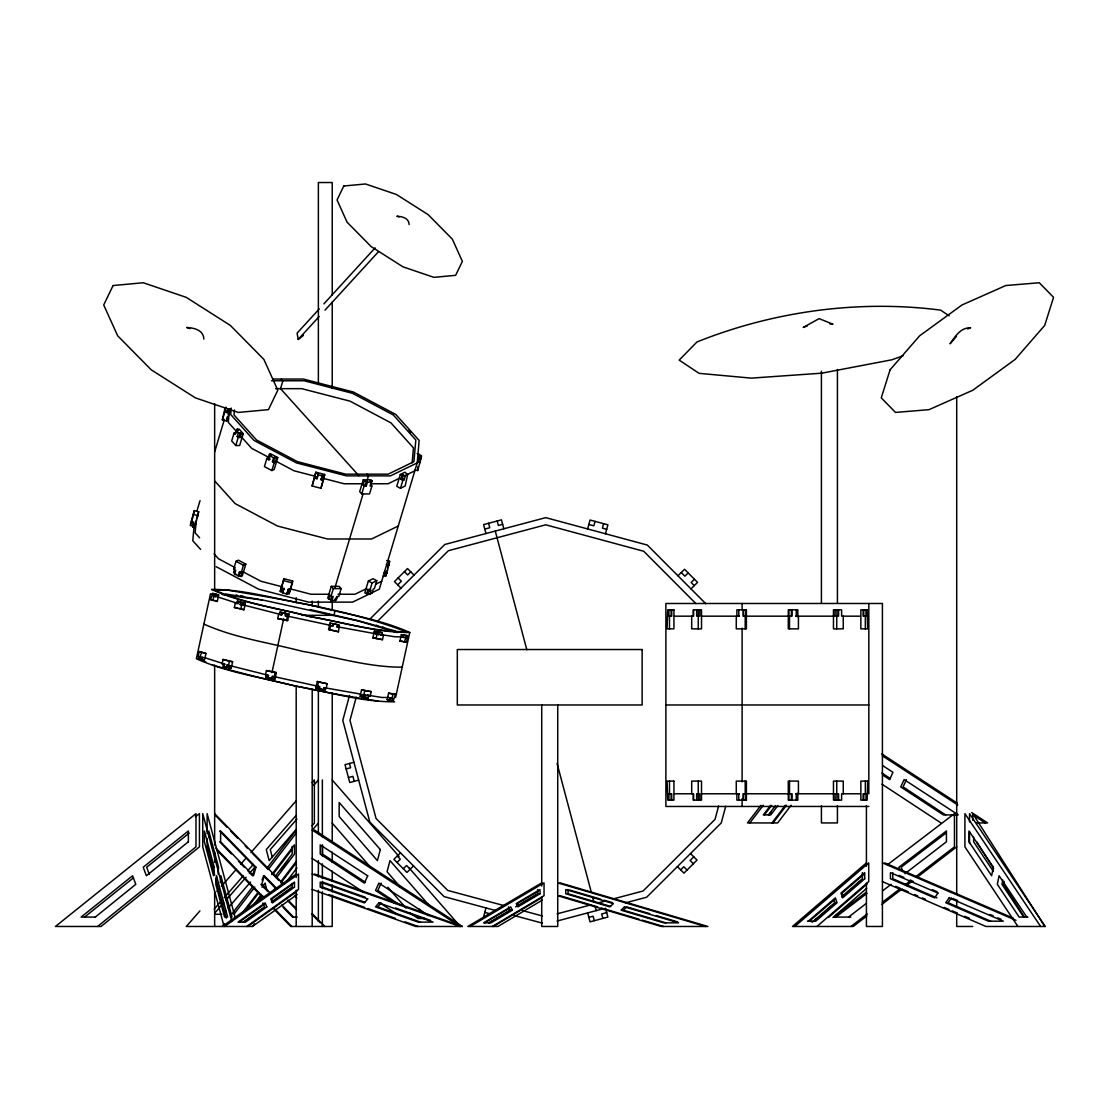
<?xml version="1.0" encoding="UTF-8"?>
<svg xmlns="http://www.w3.org/2000/svg" width="1109" height="1109" viewBox="0 0 1109 1109"><rect width="100%" height="100%" fill="white"/><g stroke="black" fill="none" stroke-linecap="round" stroke-linejoin="round"><path stroke-width="1.5" d="M218.029 874.044L218.57 867.224L208.783 830.988L208.783 837.156M220.331 882.612L220.885 875.75L232.044 917.074M192.675 526.04L190.471 525.472L190.637 523.573L194.283 510.625L198.677 511.762L194.796 527.551L192.592 526.983L193.465 523.406M192.592 526.983L193.77 523.032L191.58 522.464L191.663 521.521L193.853 522.089M191.58 522.464L194.283 510.625M194.061 526.304L192.8 540.748L200.59 549.399M194.796 527.551L195.129 523.6M196.279 520.024L195.17 532.861L199.62 537.81M225.986 407.1L224.725 411.98L226.915 412.562L228.107 408.611L230.298 409.179L226.749 421.018L222.355 419.881L225.058 408.043L224.975 409.152M226.915 412.562L227.789 408.985M226.749 421.018L227.095 417.067M229.424 409.554L228.315 422.39L237.215 432.274M231.24 408.07L230.686 414.489L254.03 440.439L296.422 462.897L346.479 475.872L390.493 475.872L417.206 462.897L419.147 440.439L395.802 414.489L353.411 392.031L303.353 379.056L272.883 379.056M234.443 409.956L234.013 414.946L256.539 439.982L297.434 461.649L345.731 474.167L388.164 474.167L413.934 461.649L415.82 439.982L393.293 414.946L352.399 393.279L304.102 380.761L271.455 380.761M288.063 590.321L286.884 594.272L280.272 591.554L283.904 578.718L292.707 581.005L290.17 590.861L288.063 590.321L288.146 589.336L290.253 589.877L290.17 590.861M282.656 593.176L283.835 589.226L281.367 588.588L281.45 587.604L280.272 591.554M281.367 588.588L283.904 578.718M283.835 589.226L283.918 588.241L282.74 592.192M286.884 594.272L288.146 589.336M286.968 593.287L289.061 593.828L292.707 581.005M312.142 486.005L315.871 472.198L324.66 474.472L323.301 480.391L320.945 488.279L312.142 486.005L315.871 472.198M314.512 478.118L316.98 478.755L318.241 473.82L315.788 473.183M316.98 478.755L318.241 473.82M323.301 480.391L321.208 479.85L321.291 478.866L322.469 474.915L324.577 475.456M320.945 488.279L324.66 474.472M321.208 479.85L322.469 474.915M383.603 575.419L383.506 576.528L384.781 571.468L383.603 575.419L385.807 575.987L386.986 572.036L386.889 573.145L384.698 572.577M385.807 575.987L387.152 570.151M386.889 573.145L389.606 561.306L386.667 560.558M412.146 462.869L413.449 447.87L390.923 422.848L350.042 401.167L301.745 388.663L275.614 388.663M420.034 462.675L417.83 462.106L419.119 457.047L421.309 457.615L417.663 470.563L414.738 469.8M417.663 470.563L418.01 466.612M419.119 457.047L417.83 462.106M417.164 453.636L421.475 455.73L421.309 457.615M420.38 458.724L420.297 459.667L421.475 455.73M1004.158 881.475L1003.617 884.33L1024.383 917.074M1002.827 880.047L1001.968 884.33L1023.759 917.074M199.273 651.565L198.331 655.904L198.511 658.344L199.606 658.843L204.527 659.966L205.941 653.464L199.273 651.565L205.941 653.464M210.599 599.595L212.651 593.37L218.681 594.992L217.267 601.48L210.599 599.595L213.51 600.177M199.606 658.843L200.077 656.667L202.808 657.36L202.337 659.522M213.76 593.87L216.491 594.549L216.019 596.711L213.288 596.032L213.76 593.87L212.651 593.37M201.575 652.577L200.077 656.667M212.9 600.607L213.843 596.268M201.796 659.273L202.808 657.36M216.019 596.711L215.95 594.299M222.105 663.806L223.048 659.467L232.613 661.74L231.199 668.228L223.242 666.218L223.713 664.055L222.105 663.806L223.893 664.291L223.422 666.454L225.016 666.717M234.373 607.482L235.316 603.157L236.924 603.407L237.395 601.244L245.352 603.254L243.938 609.756L234.373 607.482L237.576 607.995M237.395 601.244L239.17 601.743L237.576 601.48L237.104 603.656L235.316 603.157M226.472 667.299L226.943 665.137L228.551 665.4L230.076 665.816L229.605 667.978M241.679 604.918L240.154 604.502L240.625 602.326L245.352 603.254M228.08 667.563L229.411 661.227L223.048 659.467M240.736 609.243L242.233 602.589M240.154 604.502L243.273 605.167L243.744 603.005M267.934 675.45L265.495 674.882L266.437 670.557L276.335 672.581L274.921 679.082L265.619 677.044L266.091 674.882L268.53 675.45L267.463 677.613L268.53 675.45M277.763 618.572L278.706 614.234L280.355 612.071L289.075 614.109L287.661 620.596L277.763 618.572L287.661 620.596M281.145 614.802L282.213 612.639L281.741 614.802L278.706 614.234M271.955 672.567L283.696 618.67M284.736 613.859L285.373 610.962L286.261 610.962M271.65 678.597L272.717 676.435L274.796 676.92L274.325 679.082M288.479 614.109L288.007 616.271L285.332 615.786L285.803 613.624L289.075 614.109M272.246 678.597L272.717 676.435M285.332 615.786L286.399 613.624M272.121 676.435L274.214 676.92L275.157 672.581L276.335 672.581M286.469 620.596L287.411 616.271M324.133 687.663L323.662 689.826L315.871 687.982L317.285 681.481L327.169 683.74L326.226 688.079L324.133 687.663L360.508 694.068M328.597 629.496L330.025 623.008L339.326 625.019L338.481 631.77L328.597 629.496L338.481 631.77M316.439 688.232L316.911 686.069L319.933 686.818L319.461 688.98M329.747 630.009L330.69 625.67L330.025 623.008M317.493 686.319L318.435 681.993L317.285 681.481M318.893 688.731L319.364 686.554L274.505 676.712M332.561 625.92L333.033 623.743L337.815 624.852L337.344 627.015L337.815 624.852M333.615 624.007L333.144 626.169L330.122 625.421M323.662 689.826L325.173 689.992L326.226 688.079M368.618 695.537L368.202 697.908L360.148 696.244L361.562 689.756L371.155 691.642L370.212 695.981L367.093 695.301L370.212 695.981M372.887 637.772L374.301 631.271L380.706 632.296L382.3 632.726L381.884 635.097L383.423 635.332L382.48 639.671L372.887 637.772L382.48 639.671M361.742 696.688L362.213 694.525L365.596 695.246L365.124 697.409M379.278 632.435L378.807 634.611L375.41 633.877L375.882 631.714L382.3 632.726M363.794 694.969L364.736 690.63L371.155 691.642M376.062 638.659L377.005 634.32M363.53 696.979L364.002 694.802L365.596 695.246M375.41 633.877L377.212 634.168L377.684 632.005M387.18 699.654L388.594 693.153L395.331 694.165L393.348 700.666L387.18 699.654L389.564 699.654M399.919 641.168L401.333 634.681L407.502 635.693L406.656 642.194L399.919 641.168L402.29 641.168M389.37 700.153L390.507 697.991L392.683 698.504L392.212 700.666M406.351 635.693L405.88 637.855L403.038 637.356L403.51 635.18L407.502 635.693M390.035 700.153L390.507 697.991M404.175 635.18L403.038 637.356M389.841 697.991L392.018 698.504L392.96 694.165L395.331 694.165M404.272 642.194L405.88 637.855M395.608 697.478L409.762 632.504C378.599 618.406 344.081 613.915 311.213 605.223C278.109 599.678 245.241 589.239 211.459 589.42C242.608 603.532 277.125 608.009 309.993 616.701C343.097 622.246 375.965 632.684 409.762 632.504M349.543 695.385L342.792 720.365L369.838 822.074L444.113 896.626L495.751 910.572M356.252 697.117L349.973 720.379L376.062 818.497L447.717 890.416L504.207 905.665M587.631 528.938L590.03 520.024L607.884 524.834L605.472 533.762M483.593 916.852L485.992 907.938M595.034 521.369L593.828 525.832L588.837 524.488M603.615 523.684L602.409 528.147L606.678 529.298M718.618 806.035L715.042 819.329L643.109 890.984L613.901 898.747M725.743 806.271L721.238 822.933L646.686 897.209L625.518 902.837M262.084 880.047L262.93 877.177M190.471 525.472L191.663 521.521M222.355 419.881L224.725 411.98M197.111 510.39L200.036 500.644M214.661 451.904L224.406 419.41M196.903 517.681L198.677 511.762M227.983 414.114L229.313 409.678M234.054 433.078L231.684 440.966L235.787 445.527L239.669 445.527L243.231 433.688L239.128 429.128L237.174 429.128L235.995 433.078L234.054 433.078L235.191 434.354L236.383 430.403L238.324 430.403L237.174 429.128M238.352 432.607L241.277 433.688L240.098 437.639L237.174 436.544L238.352 432.607L236.383 430.403M235.787 445.527L238.144 437.639M240.098 437.639L239.114 436.544L240.293 432.607M233.652 569.208L236.009 561.306L238.366 560.17L245.81 564.121L242.247 575.959L241.083 576.528L234.553 574.254L235.732 570.303L233.652 569.208L234.817 568.64M266.784 458.724L264.427 466.612L271.871 470.563L274.214 469.426L277.763 457.587L270.319 453.636L266.784 458.724L268.877 459.833L270.055 459.265L267.962 458.156M234.553 574.254L235.718 573.686L233.639 572.577L234.429 569.943M268.877 459.833L270.055 455.882L271.234 455.314L269.14 454.205M238.13 576.153L239.308 572.202L240.487 571.634L239.294 575.585M276.585 458.156L275.406 462.106L274.228 462.675L272.454 461.732L273.646 457.781L277.763 457.587M272.454 461.732L273.632 461.164L274.81 457.213M239.308 572.202L241.097 573.145L243.453 565.257L245.81 564.121M271.871 470.563L274.228 462.675M241.083 576.528L242.261 572.577L241.097 573.145M289.061 593.828L290.253 589.877M331.286 586.342L327.737 598.181L331.965 600.468L335.708 600.468L336.9 596.517L338.758 596.517L341.128 588.629L339.077 586.342L331.286 586.342L333.338 588.629L341.128 588.629M363.253 479.823L359.69 491.661L361.742 493.935L369.533 493.935L371.903 486.047L370.877 484.896L372.056 480.959L371.03 479.823L363.253 479.823L367.481 482.096L371.224 482.096L370.046 486.047L371.903 486.047M328.763 599.331L329.941 595.381L330.967 596.517L333.157 596.517L331.965 600.468M367.481 482.096L366.289 486.047L364.112 486.047L363.087 484.896L364.279 480.959M330.967 596.517L333.338 588.629M361.742 493.935L364.112 486.047M330.939 599.331L331.73 596.697M366.289 486.047L365.277 484.896L366.455 480.959M330.607 602.132L331.549 598.971M334.918 587.742L363.197 493.519M367.065 480.613L368.479 475.872L366.94 474.167M337.33 596.697L336.54 599.331L335.528 598.181M367.98 593.19L369.838 594.174L372.097 593.079L373.276 589.129L374.398 588.588L376.769 580.7L373.054 578.718L368.354 581.005L364.806 592.844L366.663 593.828L367.98 593.19L369.158 589.239L367.855 589.877L366.663 593.828M400.321 474.472L396.759 486.31L400.488 488.279L405.173 486.005L407.613 474.707L405.007 472.198L400.321 474.472L405.353 475.803L407.613 474.707M405.353 475.803L404.175 479.753L402.858 480.391L401.001 479.407L402.179 475.456M401.001 479.407L402.304 478.769L403.496 474.818M367.855 589.877L369.713 590.861L372.083 582.974L376.769 580.7M400.488 488.279L402.858 480.391M369.838 594.174L371.03 590.224L369.713 590.861M418.578 456.839L419.354 454.205M417.206 462.897L379.32 589.156L352.607 602.132L308.607 602.132L258.536 589.156L216.158 566.699M387.706 567.628L389.606 561.306M381.205 883.124L377.85 890.458L400.557 905.388M906.427 779.585L903.073 786.919L945.658 814.907M951.439 897.888L948.07 902.726L990.656 921.177M254.377 903.78L261.474 894.45M275.115 876.526L292.166 854.096L292.166 846.403M257.704 902.449L262.764 895.781M276.418 877.843L294.481 854.096L294.481 844.85L271.76 874.488M273.646 891.081L275.725 888.364M280.896 881.558L296.422 861.152M280.937 882.916L296.463 862.511M199.911 910.919L186.312 926.472L252.436 926.472L254.502 923.742M286.593 881.558L296.949 867.959M768.454 814.907L775.551 805.578M777.866 805.578L770.769 814.907L763.297 814.907L770.589 805.397M771.961 822.933L785.422 805.245M773.042 822.933L786.503 805.245M791.119 805.245L777.659 822.933L747.48 822.933L761.024 805.273M224.337 923.755L222.257 926.472L296.186 874.044M230.589 915.604L252.45 887.075M267.033 868.07L296.186 830.045M233.93 914.246L254.765 887.075M268.295 869.428L296.408 832.748M242.233 913.012L257.856 892.634M262.015 887.2L265.148 883.124L266.825 890.458M245.394 910.295L258.924 892.634M272.842 874.488L292.457 848.898M257.302 900.785L261.461 895.351M280.549 870.44L287.786 861.014M749.795 822.933L763.339 805.273M764.364 814.907L771.656 805.397M768.994 814.907L771.074 812.19M381.205 902.906L377.85 906.885L420.422 922.106M223.755 912.984L225.986 910.406M228.218 907.841L250.565 882.071M296.158 829.504L269.168 860.626L266.271 849.563L296.297 815.226M312.086 825.734L314.36 823.114L314.36 780.001L312.1 782.594M312.696 829.657L318.366 823.114M956.499 336.346L950.039 343.776C955.223 336.512 960.339 327.599 970.583 327.737L967.713 329.013M216.907 891.47L219.18 888.877M221.44 886.285L236.175 869.442M240.708 864.258L246.364 857.77M250.897 852.585L296.228 800.74M313.833 785.186L318.366 780.001M214.162 909.172L221.98 900.231M224.212 897.666L243.204 875.958M247.667 870.842L253.24 864.466M214.813 912.998L223.755 902.781M225.986 900.231L246.087 877.233M249.428 873.407L255.015 867.016M296.962 819.038L270.277 849.563L272.343 857.465M319.226 308.967L297.101 333.144L298.21 339.423L303.422 335.389M323.883 303.88L375.119 247.875M298.21 339.423L319.17 316.522M324.992 310.16L378.557 251.618M397.701 584.873L401.361 581.227L398.103 577.941M410.787 571.828L407.655 574.947L404.397 571.676M370.226 618.767L444.778 544.491L545.753 517.64L647.351 545.073L705.795 603.74M377.656 621.151L448.355 550.716L545.739 524.807L643.747 551.27L695.981 603.698M677.959 575.793L684.516 569.277L697.561 582.364L691.004 588.893M400.46 852.807L393.917 859.323L406.961 872.423L413.505 865.893M397.022 862.455L400.307 859.198L397.188 856.065M688.162 572.951L684.891 576.209L681.245 572.535M403.302 868.749L406.573 865.491L410.233 869.165M694.442 579.245L691.17 582.502L694.289 585.635M680.676 869.858L683.809 866.753L687.067 870.024M693.777 856.813L690.103 860.473L693.361 863.745M813.451 921.177L834.744 902.726L833.621 899.496M841.62 896.765L862.4 878.744L862.4 872.644M816.973 926.472L868.721 881.6L868.721 862.885L794.793 926.472M828.395 917.49L867.21 883.845M833.011 917.49L866.656 888.337M866.42 862.885L792.491 926.472L853.209 926.472L866.822 915.992M808.295 921.177L835.382 897.888L837.059 902.726L815.767 921.177L807.477 921.177M809.376 921.177L835.16 898.997M863.287 874.807L842.036 893.078L843.145 896.28M813.992 921.177L835.909 902.324M846.652 893.078L851.657 888.78M854.152 886.632L861.651 880.172M95.319 917.074L135.783 884.33L132.595 875.75L81.123 917.074L95.596 917.074M97.592 926.472L195.988 846.86L195.988 813.646L55.45 926.472L101.044 926.472L199.44 846.86L199.44 813.646L195.42 816.862M84.561 917.074L133.399 877.871M189.154 833.109L146.651 867.224L149.299 874.336M848.551 917.074L866.406 903.35M882.875 890.666L891.123 884.33M904.958 873.698L946.434 841.8L946.434 830.988L898.942 867.224L900.051 870.066M850.95 926.472L867.293 913.899M882.279 902.379L899.981 888.766M905.429 884.566L910.877 880.38M916.325 876.193L954.461 846.86L954.461 813.646L887.38 864.84M881.807 904.473L902.227 888.766M906.316 885.62L911.764 881.433M917.212 877.233L956.707 846.86M812.093 922.286L820.3 916.02M953.976 815.739L956.707 813.646M866.101 892.288L833.608 917.074L850.797 917.074M835.867 917.074L867.002 893.313M945.977 833.053L901.187 867.224L902.865 871.494M243.231 922.106L264.51 906.885L262.833 902.906M271.469 901.922L292.166 887.117L292.166 883.776M246.739 926.472L298.501 889.473L298.501 874.044L224.559 926.472M247.806 926.472L296.768 891.47M252.436 926.472L297.198 894.478M239.142 922.106L264.857 903.863M292.762 884.081L271.802 898.942L272.911 901.575M243.758 922.106L262.708 908.659M276.432 898.942L291.792 888.046M488.75 922.84L510.043 910.184L508.366 906.871M515.63 906.871L537.699 893.743L537.699 889.557M492.271 926.472L544.034 895.698L544.034 882.861L470.091 926.472M493.339 926.472L542.149 897.458M542.329 900.092L497.955 926.472L467.79 926.472L541.719 882.861M484.675 922.84L508.892 908.548M538.115 891.317L517.335 903.572L518.444 905.762M489.291 922.84L510.667 910.226M521.951 903.572L538.281 893.937M399.989 477.993L388.122 483.76L371.196 483.76M405.936 475.123L414.835 470.798M233.639 572.577L234.803 572.008M398.27 526.026L371.543 539.002L327.543 539.002L277.472 526.026L235.094 503.569L215.077 481.334M366.857 588.477L354.977 594.244L338.051 594.244M375.757 584.152L381.69 581.268M807.213 326.004L803.221 327.446L819.121 318.63L832.998 324.216L829.879 323.939M903.059 355.781L891.969 359.773L821.908 373.165L751.306 378.127L699.072 373.345L679.193 360.106L697.006 341.932C773.68 311.282 858.629 299.541 940.626 310.132L949.138 315.815M484.772 529.076L489.776 527.745L488.598 523.268M502.64 524.321L498.371 525.458L497.179 520.994M353.937 762.285L345.01 764.669L349.765 782.524L358.692 780.154M346.147 768.925L350.61 767.747L349.474 763.477M348.434 777.52L352.898 776.328L354.228 781.332M557.092 913.858L591.18 904.792M597.668 903.073L605.777 900.91M557.12 921.024L602.714 908.895M588.824 917.379L593.093 916.242L594.285 920.706M606.692 912.624L601.688 913.955L602.88 918.418M241.277 433.688L243.231 433.688M237.174 436.544L239.114 436.544M372.056 480.959L370.198 480.959L371.224 482.096M362.726 483.76L344.109 483.76L324.091 478.575M363.087 484.896L365.277 484.896M329.595 594.244L310.964 594.244L289.269 588.616M222.174 594.507L262.292 600.094M335.833 610.962L334.946 610.962L334.003 615.301L302.105 615.301M674.452 616.174L693.527 616.174L693.527 609.825M701.623 616.174L739.37 616.174M795.694 616.174L838.57 616.174L838.57 609.825M860.362 616.174L841.62 616.174L841.62 609.825L833.469 609.825L833.469 628.858L843.256 628.858L843.256 616.174M402.054 636.843L395.289 636.843L380.345 634.473M402.207 667.161C368.424 667.341 335.556 656.902 302.452 651.357C269.584 642.666 235.066 638.174 203.904 624.076M265.619 677.044L274.921 679.082M270.277 680.274L271.164 680.274M388.843 697.478L382.078 697.478L367.148 695.121M394.665 701.817C360.882 701.997 328.014 691.559 294.897 686.014C262.043 677.322 227.511 672.83 196.362 658.732L210.502 593.759L213.413 595.034M665.885 704.977L868.818 704.977M674.452 793.781L693.527 793.781L693.527 800.13M701.623 793.781L739.37 793.781M795.694 793.781L838.57 793.781L838.57 800.13M860.362 793.781L841.62 793.781L841.62 800.13L833.469 800.13L833.469 781.096L843.256 781.096L843.256 793.781M868.818 806.465L665.885 806.465L665.885 603.49L882.417 603.49L882.417 926.472L866.42 926.472L866.42 883.291M957.275 814.907L943.343 814.907L900.758 786.919L904.126 779.585L958.273 814.907M976.752 822.933L987.592 822.933L971.65 812.537M214.55 914.273L221.786 914.273M297.295 917.074L292.526 917.074L283.142 907.37M1027.849 917.074L1019.143 917.074L997.338 884.33L999.057 875.75L1026.795 917.074M424.747 918.446L418.107 918.446L409.595 912.846M314.499 830.045L462.356 926.472L415.709 926.472L312.197 889.473M972.718 926.472L956.707 926.472L956.707 912.624M237.437 595.505L235.898 595.256L237.492 595.699M225.695 594.008L258.882 599.276M377.642 625.67L376.048 625.421L377.559 625.836M382.397 627.181L384.005 627.431M373.719 633.419L338.883 627.056M229.411 661.227L232.613 661.74M230.076 665.816L226.943 665.137M223.242 666.218L231.199 668.228M360.148 696.244L368.202 697.908M378.114 701.054C322.206 692.695 266.839 680.607 212.498 665.067M260.546 599.539L357.75 620.832L397.41 632.587M216.491 594.549L218.681 594.992M213.288 596.032L215.479 596.476M330.593 625.379L285.928 615.786M336.762 626.765L339.423 627.431M318.435 681.993L327.169 683.74M202.226 658.94L198.511 658.344M315.871 687.982L325.173 689.992M310.27 609.548L359.524 621.04L395.719 631.063M401.333 634.681L403.51 635.18M279.773 612.071L285.803 613.624M403.745 641.515L406.656 642.194M281.741 614.802L241.707 604.544M388.594 693.153L392.96 694.165M266.437 670.557L275.157 672.581M266.299 674.785L231.781 666.093M224.808 411.037L226.998 411.619M417.927 460.997L420.131 461.566M318.158 474.804L322.386 475.9M315.746 476.413L294.051 470.798L275.891 461.164M314.596 477.12L317.063 477.771M321.291 478.866L323.398 479.407M193.95 514.576L198.345 515.713M386.32 564.495L389.259 565.257M283.738 580.7L292.526 582.974M282.601 586.897L260.906 581.268L242.746 571.634M280.355 590.556L283.294 591.319M522.478 910.6L542.412 915.979M514.077 915.507L542.384 923.159M484.799 912.388L489.055 913.553M374.301 631.271L375.882 631.714M242.317 596.268L243.911 596.711L240.514 595.99M383.423 635.332L380.29 634.653L381.884 635.097M377.212 634.168L378.807 634.611M237.576 601.48L240.625 602.326M238.407 603.629L217.78 596.961M241.762 604.752L243.273 605.167M239.17 608.439L243.938 609.756M361.562 689.756L364.736 690.63M225.196 664.277L204.569 657.609M560.031 882.861L707.889 926.472L661.241 926.472L557.73 895.698M557.73 882.861L705.587 926.472M569.693 890.042L600.815 899.219M604.1 900.189L612.279 902.601M649.708 913.65L626.737 906.871L623.369 910.184L665.954 922.84M656.278 915.577L677.613 921.87M610.588 906.386L568.058 893.743L568.058 889.557M560.031 895.698L597.82 906.926M601.106 907.911L638.909 919.139M642.194 920.123L663.556 926.472M399.115 216.976L396.828 216.2C402.22 216.477 408.847 218.016 409.152 224.545M189.93 328.583L186.756 327.502C194.255 327.89 203.446 330.025 203.876 339.104M314.499 874.044L462.356 926.472M312.197 874.044L460.055 926.472L312.197 830.045M365.277 897.25L322.525 882.099L322.525 887.117L365.111 902.338M395.539 907.98L430.583 920.415M329.054 894.672L364.639 907.398M367.883 908.548L395.372 918.377M405.076 921.842L418.024 926.472M884.732 862.885L1013.515 918.266M882.417 862.885L1015.969 920.318M899.094 875.375L903.849 877.413M910.17 880.144L913.345 881.503M932.336 889.668L937.091 891.719M952.978 898.553L957.621 900.55M990.115 914.523L993.207 915.854M997.85 917.85L1000.942 919.181M936.925 897.888L892.759 878.744L892.759 872.644M895.712 886.354L900.411 888.392M903.558 889.765L908.257 891.802M914.537 894.519L917.67 895.878M922.369 897.916L925.516 899.274M944.327 907.439L949.041 909.477M952.174 910.836L956.887 912.873M964.719 916.27L969.432 918.307M882.417 881.6L985.943 926.472L1045.233 926.472L969.529 813.646L969.529 821.949M214.966 600.468L217.267 601.48M201.436 660.188L206.177 662.281M402.304 478.769L404.175 479.753M270.055 455.882L273.646 457.781M268.323 457.158L251.66 448.327L241.665 437.209M273.632 461.164L275.406 462.106M368.354 581.005L372.083 582.974M236.009 561.306L243.453 565.257M235.177 567.628L218.515 558.797L214.079 553.862M881.766 753.912L957.15 803.082M882.362 755.811L957.746 804.968M973.688 815.365L985.277 822.933M882.875 765.723L892.953 772.294L889.612 779.585L882.487 774.9M428.767 915.66L378.89 883.124L375.535 890.458L395.4 903.516M881.946 773.028L890.499 778.643M881.988 784.188L940.945 822.933M365.263 882.182L322.525 854.096L322.525 844.85M416.166 915.646L420.422 918.446M312.197 858.421L363.946 892.454M379.763 902.837L397.022 914.19M414.045 575.1L407.53 568.557L394.43 581.601L400.959 588.144M690.519 853.542L697.034 860.099L683.948 873.143L677.419 866.586M214.647 813.646L283.585 884.317M294.467 895.476L296.879 897.957M312.613 914.066L324.701 926.472M214.91 814.879L226.998 827.286M230.63 831.001L237.88 838.446M245.144 845.876L247.557 848.357M252.395 853.32L268.115 869.442M271.747 873.157L278.997 880.601M311.657 914.066L320.127 922.743M277.333 889.127L264.289 875.75L261.793 884.33L270.014 892.828M288.007 900.064L296.297 908.576M219.665 830.988L255.028 867.224L252.533 875.75L249.012 872.118M263.346 875.75L276.377 889.127M288.243 901.27L296.533 909.782M281.741 904.944L293.483 917.074M219.665 841.8L231.407 853.916M238.449 861.194L244.327 867.266M260.837 884.33L267.879 891.608M215.853 848.108L264.011 897.86M274.838 909.061L291.695 926.472M217.309 850.589L263.055 897.86M273.895 909.061L290.738 926.472L332.229 926.472L332.229 895.323M409.11 430.223L411.079 432.413M281.353 379.056L282.892 380.761L280.522 388.663L358.817 475.664M334.682 599.331L335.708 600.468M332.229 780.001L399.088 856.481M409.276 868.139L460.277 926.472M429.072 905.332L389.994 860.626L387.083 871.771L400.488 887.228M419.479 909.13L422.834 912.984M332.229 823.114L370.808 867.598M387.831 887.228L405.991 908.16M1040.616 926.472L964.913 813.646L964.913 846.86L1017.91 926.472M993.428 871.508L973.633 841.8L973.633 837.156M1044.844 926.472L972.718 813.646L972.718 820.286M976.627 841.8L993.692 868.68M235.371 918.169L207.12 813.646L207.12 833.58M231.878 921.496L202.739 813.646L202.739 846.86L224.073 926.472M214.689 875.056L207.12 846.86L207.12 838.556M215.576 878.37L226.25 918.183M605.5 908.16L607.884 917.088L590.016 921.842L587.645 912.915M503.833 528.785L501.448 519.858L483.593 524.599L485.964 533.54M495.266 531.059L526.83 649.791M557.078 763.477L591.305 892.232M592.65 897.25L593.98 902.255M595.311 907.287L596.198 910.628M263.166 884.594L263.845 887.519M969.529 831.916L969.529 843.533M956.707 396.703L956.707 893.577M956.707 900.494L956.707 907.425M868.818 603.49L868.818 793.781M866.42 805.564L866.42 866.281M866.004 609.825L866.004 616.174L863.107 616.174L863.107 609.825M866.004 800.13L866.004 793.781L863.107 793.781L863.107 800.13M865.339 616.174L865.339 628.858M865.339 781.096L865.339 793.781M863.772 609.825L863.772 616.174M863.772 793.781L863.772 800.13M837.42 369.491L837.42 603.13M837.42 805.619L837.42 822.933L821.409 822.933L821.409 805.619M836.935 609.825L836.935 616.174M836.935 793.781L836.935 800.13M836.74 616.174L836.74 628.858M836.74 781.096L836.74 793.781M835.105 609.825L835.105 616.174M835.105 793.781L835.105 800.13M821.409 371.224L821.409 603.13M798.425 616.174L798.425 628.858L788.291 628.858L788.291 609.825L797.815 609.825L797.815 616.174M798.425 793.781L798.425 781.096L788.291 781.096L788.291 800.13L797.815 800.13L797.815 793.781M797.219 609.825L797.219 616.743M797.219 793.198L797.219 800.13M796.29 609.825L796.29 616.174M796.29 793.781L796.29 800.13M791.992 609.825L791.992 616.174L743.072 616.174L743.072 609.825M791.992 800.13L791.992 793.781L743.072 793.781L743.072 800.13M791.396 609.825L791.396 616.174M791.396 793.781L791.396 800.13M789.497 616.174L789.497 628.858M789.497 781.096L789.497 793.781M788.901 609.825L788.901 616.174M788.901 793.781L788.901 800.13M745.803 609.825L745.803 616.174M745.803 793.781L745.803 800.13M745.206 616.174L745.206 628.858M745.206 781.096L745.206 793.781M743.668 609.825L743.668 616.174M743.668 793.781L743.668 800.13M742.115 603.49L742.115 609.825M742.115 628.124L742.115 781.831M742.115 798.535L742.115 806.465M738.774 609.825L738.774 616.174M738.774 793.781L738.774 800.13M736.875 616.174L736.875 609.825L746.399 609.825L746.399 628.858L736.279 628.858L736.279 616.174M736.875 793.781L736.875 800.13L746.399 800.13L746.399 781.096L736.279 781.096L736.279 793.781M699.876 609.825L699.876 616.174L696.674 616.174L696.674 609.825M699.876 800.13L699.876 793.781L696.674 793.781L696.674 800.13M698.31 609.825L698.24 628.858M698.24 781.096L698.31 800.13M693.333 616.174L693.333 609.825L701.512 609.825L701.512 628.858L691.697 628.858L691.697 616.174M693.333 793.781L693.333 800.13L701.512 800.13L701.512 781.096L691.697 781.096L691.697 793.781M671.707 609.825L671.707 616.174L668.907 616.174L668.907 609.825M671.707 800.13L671.707 793.781L668.907 793.781L668.907 800.13M671.139 609.825L671.139 616.174M671.139 793.781L671.139 800.13M669.476 616.174L669.476 628.858M669.476 781.096L669.476 793.781M557.73 704.977L557.73 926.472L541.719 926.472L541.719 897.056M541.719 704.977L541.719 886.077M332.229 294.98L332.229 182.528L318.366 182.528L318.366 383.215M332.229 301.911L332.229 388.413M332.229 601.217L332.229 609.867M332.229 692.903L332.229 841.689M332.229 852.072L332.229 862.455M332.229 871.106L332.229 881.489M332.229 884.94L332.229 891.872M322.359 780.001L322.359 836.907M322.359 846.195L322.359 855.885M322.359 863.814L322.359 878.564M322.359 881.392L322.359 888.572M322.359 891.775L322.359 926.472M318.366 601.217L318.366 606.401M318.366 691.17L318.366 833.497M318.366 860.626L318.366 876.872M318.366 890.277L318.366 921.302M312.197 601.092L312.197 606.29M312.197 689.368L312.197 926.472M296.186 597.64L296.186 602.825M296.186 685.903L296.186 877.469M296.186 890.153L296.186 926.472M214.647 403.621L214.647 588.865M214.647 665.053L214.647 845.197M214.647 852.031L214.647 862.414M214.647 891.844L214.647 926.472M214.189 867.224L213.496 875.75L204.389 841.8L204.389 830.988L214.189 867.224M216.491 875.75L215.798 884.33L224.572 917.074L227.65 917.074L216.491 875.75M993.345 867.224L991.626 875.75L969.016 841.8L969.016 830.988L993.345 867.224M380.318 849.563L377.42 860.626L339.174 816.543L339.174 802.514L380.318 849.563M255.971 867.224L253.49 875.75L220.622 841.8L220.622 830.988L255.971 867.224M890.097 369.796L881.267 397.854L895.504 412.437L929.023 409.651L972.815 390.229L1015.165 359.385L1044.72 325.394L1053.55 297.337L1039.299 282.753L1005.794 285.54L962.002 304.961L919.652 335.791L890.097 369.796M367.717 875.833L364.376 883.124L320.224 854.096L320.224 844.85L367.717 875.833M113.09 285.54L103.719 304.961L117.665 335.791L151.198 369.796L195.336 397.854L238.241 412.437L268.433 409.651L277.805 390.229L263.859 359.385L230.325 325.394L186.201 297.337L143.283 282.753L113.09 285.54M343.79 185.993L337.039 199.967L347.075 222.174L371.224 246.655L402.997 266.853L433.896 277.347L455.633 275.337L462.384 261.364L452.347 239.156L428.199 214.675L396.426 194.477L365.526 183.983L343.79 185.993M937.951 893.078L934.61 897.888L890.444 878.744L890.444 872.644L937.951 893.078M949.124 897.888L945.769 902.726L988.341 921.177L1003.285 921.177L949.124 897.888M367.717 898.942L364.376 902.906L320.224 887.117L320.224 882.099L367.717 898.942M378.89 902.906L375.535 906.885L418.107 922.106L433.051 922.106L378.89 902.906M613.249 903.572L609.908 906.871L565.756 893.743L565.756 889.557L613.249 903.572M624.422 906.871L621.068 910.184L663.639 922.84L678.583 922.84L624.422 906.871M864.715 878.744L842.632 897.888L840.969 893.078L864.715 872.644L864.715 878.744M188.364 841.8L146.388 875.75L143.213 867.224L188.364 830.988L188.364 841.8M266.825 906.885L245.533 922.106L238.061 922.106L265.148 902.906L266.825 906.885M294.481 887.117L272.398 902.906L270.735 898.942L294.481 882.099L294.481 887.117M512.358 910.184L491.065 922.84L483.593 922.84L510.681 906.871L512.358 910.184M540.014 893.743L517.931 906.871L516.267 903.572L540.014 889.557L540.014 893.743M228.01 590.182L214.952 590.182C245.006 603.795 278.304 608.106 310.007 616.507C341.946 621.844 373.664 631.922 406.254 631.742C349.21 610.075 287.993 600.496 228.01 590.182M673.939 609.825L667.743 609.825L667.063 628.858L673.939 628.858L673.939 609.825M867.141 609.825L860.861 609.825L860.861 628.858L867.709 628.858L867.141 609.825M642.139 649.527L457.31 649.527L457.31 704.977L642.139 704.977L642.139 649.527M673.939 781.096L667.063 781.096L667.743 800.13L673.939 800.13L673.939 781.096M867.709 781.096L860.861 781.096L860.861 800.13L867.141 800.13L867.709 781.096"/></g></svg>
